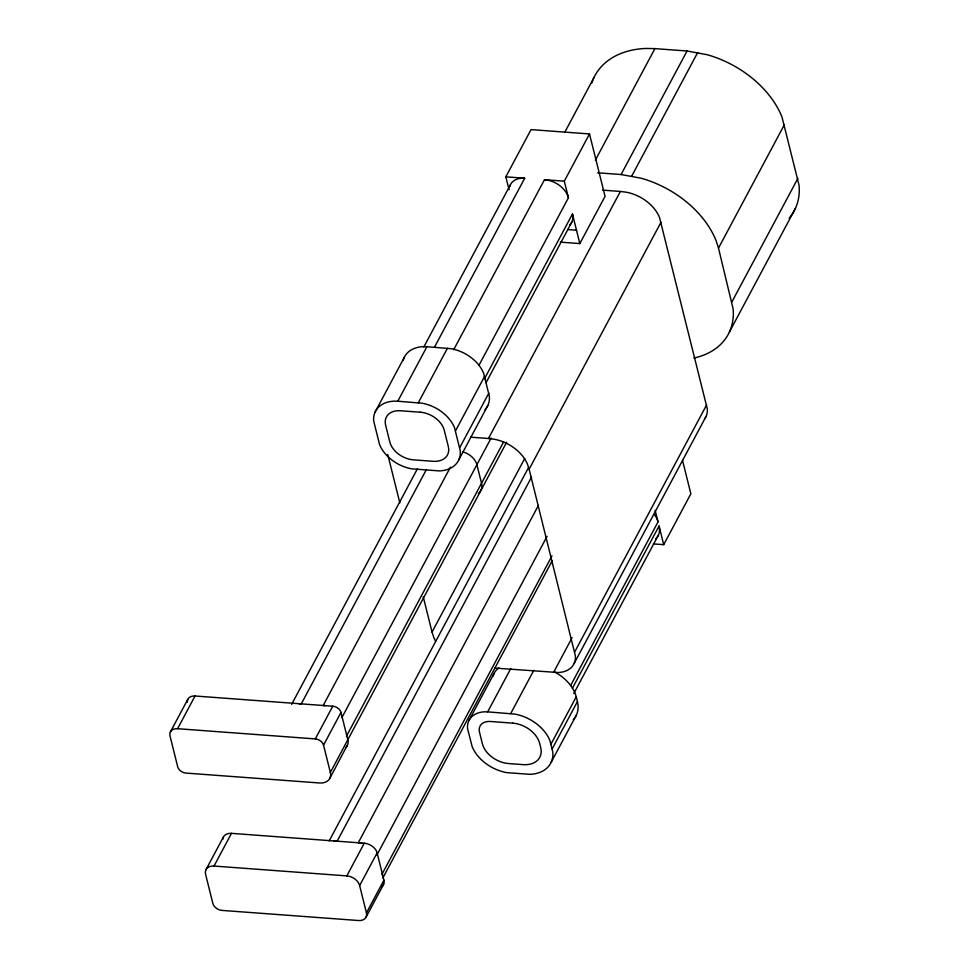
<?xml version="1.0" encoding="UTF-8"?>
<svg xmlns="http://www.w3.org/2000/svg" width="969" height="969" viewBox="0 0 969 969"><rect width="100%" height="100%" fill="white"/><g stroke="black" fill="none" stroke-linecap="round" stroke-linejoin="round"><path stroke-width="1.45" d="M329.957 778.095L347.871 744.107A14.898 10.429 28.1 0 0 347.823 739.771L341.003 712.433A7.389 5.172 28.1 0 0 338.726 708.848L337.999 708.242A7.389 5.172 28.1 0 0 332.767 706.207L195.035 695.996A10.368 7.255 28.1 0 0 187.308 702.271M170.314 732.092L187.768 699.4M506.63 442.252L330.356 772.475A14.898 10.429 28.1 0 1 319.491 782.976L185.927 773.08A7.352 5.148 28.1 0 1 177.727 766.891L170.023 736.004A10.368 7.255 28.1 0 1 177.581 728.7L195.035 695.996M375.148 411.958L404.255 357.464M509.064 189.791L505.83 176.83L531.048 129.604L589.503 133.94L605.056 196.356L579.837 243.582L560.361 242.141M423.792 347.023L510.336 184.934M397.799 401.214L422.084 403.213A33.794 23.644 28.1 0 1 454.509 427.704L460.251 450.694A33.297 23.292 28.1 0 1 439.357 470.91L411.752 468.863A33.552 23.474 28.1 0 1 379.557 444.553L373.695 421.055A32.789 22.941 28.1 0 1 394.274 401.142L397.799 401.214L426.905 346.72L451.179 348.719A33.794 23.644 28.1 0 1 483.616 373.21L489.345 396.2A33.297 23.292 28.1 0 1 485.045 409.657M434.609 346.963L524.701 178.235L505.83 176.83M418.342 402.741L447.436 348.234M564.661 132.474L593.731 78.017M453.686 349.748L544.493 179.701L564.285 181.167L589.503 133.94M291.633 704.378L417.469 468.705M205.888 869.847L223.342 837.143M479.037 365.168L568.428 197.773L564.285 181.167M383.918 880.203L366.452 912.907A10.804 7.558 28.1 0 1 358.578 920.526L221.925 910.4A8.103 5.669 28.1 0 1 212.889 903.568L205.573 874.22A11.592 8.103 28.1 0 1 214.016 866.056L231.482 833.352L364.271 843.2A11.507 8.055 28.1 0 1 373.562 847.306L374.579 848.323A11.507 8.055 28.1 0 1 377.098 852.89L383.918 880.203A10.804 7.558 28.1 0 1 383.627 884.285L366.161 916.989M426.408 469.529L301.274 703.882A17.793 12.452 28.1 0 0 299.167 703.833M595.341 160.2L654.911 48.62L687.045 51.006L707.164 54.712A89.451 62.585 28.1 0 1 781.983 116.983L799.062 185.309A83.77 58.612 28.1 0 1 789.105 218.195M455.527 430.83L484.621 376.323M484.5 378.734L572.461 213.992L579.837 243.582M486.063 382.658L571.892 221.913M459.73 447.666L488.824 393.172M450.44 467.155L323.186 705.505A16.085 11.253 28.1 0 1 325.148 705.747M458.773 459.924L487.867 405.43M177.581 728.7L315.3 738.911L332.767 706.207M597.716 172.797L621.081 174.529L687.045 51.006M330.356 772.475L323.537 745.137L341.003 712.433M470.631 437.176L488.461 438.497L620.378 191.45L626.01 192.165A34.92 24.431 28.1 0 1 659.514 217.468L707.285 408.821A27.435 19.198 28.1 0 1 704.802 418.596M341.827 717.714L491.162 438.012M631.74 176.055L697.704 52.52M346.442 736.246L503.626 441.864M435.65 641.26A39.753 27.81 28.1 0 1 433.724 637.239L432.041 632.067L524.738 458.458M329.181 840.898L528.541 467.53M494.699 668.077L558.144 672.522A27.435 19.198 28.1 0 0 575.368 655.868L529.135 469.214L661.04 222.155M531.521 477.16L337.151 841.189A15.407 10.78 28.1 0 0 333.578 841.322M538.425 505.394L358.288 842.751A16.098 11.265 28.1 0 1 362.236 843.466M214.016 866.056L346.817 875.891L364.271 843.2M366.452 912.907L359.644 885.581L377.098 852.89M376.941 854.973L547.11 536.281M381.822 874.559L551.991 555.867M693.925 358.033A83.77 58.612 28.1 0 0 733.109 308.832L718.501 248.1L784.454 124.577M382.816 878.011L552.269 560.651M468.766 720.863L493.984 673.637M487.661 711.864L514.793 714.092A36.616 25.618 28.1 0 1 549.932 740.631L552.802 752.15A36.543 25.569 28.1 0 1 529.873 774.328L506.666 772.62A36.023 25.206 28.1 0 1 472.109 746.505L467.542 728.482A27.447 19.21 28.1 0 1 484.766 711.815L487.661 711.864L510.772 668.574M510.699 713.572L533.822 670.282M731.91 301.904L797.875 178.381M729.391 332.052L795.343 208.529M553.553 672.438L572.085 637.711M574.702 651.98L706.607 404.933M574.145 663.474L706.062 416.428M570.584 685.616L658.024 521.879L655.153 510.372M572.328 688.426L659.053 526.01L663.704 544.663L653.324 543.9M573.805 693.538L658.399 535.118M551.034 744.035L576.252 696.808L575.15 693.404A36.616 25.618 28.1 0 0 554.425 671.892M552.221 748.795L577.439 701.568L576.252 696.808M663.704 544.663L690.861 493.802L682.539 460.42M551.179 762.276L576.398 715.049M383.627 884.285L383.13 885.145A10.804 7.558 28.1 0 1 381.677 886.55M654.911 48.62L646.02 48.45A89.657 62.731 28.1 0 0 591.744 83.14M426.905 346.72L423.38 346.648A32.789 22.941 28.1 0 0 403.249 360.311M602.548 190.13L620.378 191.45M567.592 229.544L576.507 230.21M621.081 174.529L641.212 178.235A89.451 62.585 28.1 0 1 716.03 240.518L718.501 248.1M488.461 438.497L494.093 439.223A34.92 24.431 28.1 0 1 527.596 464.526L529.135 469.214M387.757 454.449L399.834 502.887M423.259 596.831L432.041 632.067M577.439 701.568L578.021 704.923A36.543 25.569 28.1 0 1 573.297 719.688M315.3 738.911A7.389 5.172 28.1 0 1 323.537 745.137M346.817 875.891A11.507 8.055 28.1 0 1 359.644 885.581M347.411 745.403A14.898 10.429 28.1 0 1 345.824 747.62M222.822 839.227A11.592 8.103 28.1 0 1 231.482 833.352M462.916 451.893A16.085 11.253 28.1 0 1 476.905 464.72L481.532 483.252A18.326 12.815 28.1 0 1 478.347 493.548M509.706 186.714A20.47 14.317 28.1 0 1 524.701 178.235M544.493 179.701A21.475 15.019 28.1 0 1 568.428 197.773M572.461 213.992A20.967 14.668 28.1 0 1 569.663 225.038M654.535 514.6A24.189 16.921 28.1 0 1 658.024 521.879M659.053 526.01A24.116 16.873 28.1 0 1 655.831 538.716M493.136 676.023A27.447 19.21 28.1 0 1 498.938 667.895M420.34 412.225L400.548 410.759A20.47 14.317 28.1 0 0 385.626 425.185L389.817 441.985A21.221 14.85 28.1 0 0 413.472 459.851L433.022 461.292A20.967 14.668 28.1 0 0 448.308 446.515L444.262 430.297A21.475 15.019 28.1 0 0 420.34 412.225M512.722 723.14L490.423 721.481A15.032 10.514 28.1 0 0 479.473 732.079L482.368 743.707A23.595 16.509 28.1 0 0 508.664 763.56L523.139 764.638A24.116 16.873 28.1 0 0 540.714 747.632L539.685 743.502A24.189 16.921 28.1 0 0 512.722 723.14"/></g></svg>
